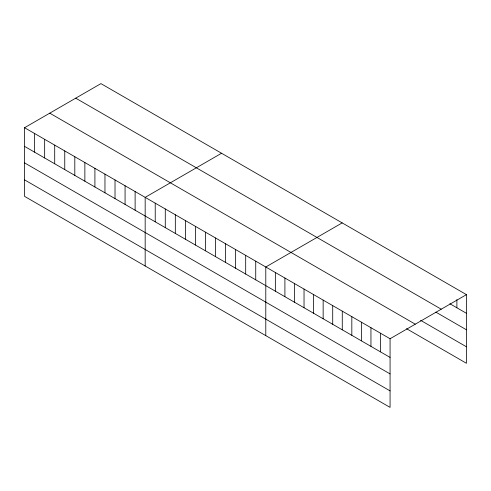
<?xml version="1.0" encoding="UTF-8"?>
<svg xmlns="http://www.w3.org/2000/svg" width="491" height="491" viewBox="0 0 491 491"><rect width="100%" height="100%" fill="white"/><g stroke="black" fill="none" stroke-linecap="round" stroke-linejoin="round"><path stroke-width="0.74" d="M24.55 127.715L390.069 338.741L390.069 407.383L24.55 196.357L24.55 127.715L100.931 83.617L466.45 294.643L466.45 363.285L406.542 328.7M221.551 153.253L145.17 197.351L145.17 265.993M342.172 222.896L265.791 266.994L265.791 335.635M390.069 338.741L466.45 294.643M449.879 303.739L466.45 313.307M75.724 98.169L441.243 309.195M435.861 312.135L466.45 329.799M420.566 320.298L466.45 346.793M49.757 113.163L415.276 324.189M24.55 146.373L390.069 357.405M24.55 162.871L390.069 373.897M24.55 179.859L390.069 390.891M456.888 299.578L456.888 307.789M380.507 333.223L380.507 351.887M370.95 327.706L370.95 346.364M361.388 322.188L361.388 340.846M351.826 316.664L351.826 335.328M342.27 311.147L342.27 329.811M332.708 305.629L332.708 324.287M323.152 300.111L323.152 318.769M313.589 294.588L313.589 313.252M304.033 289.07L304.033 307.734M294.471 283.553L294.471 302.21M284.909 278.035L284.909 296.693M275.353 272.511L275.353 291.175M255.737 261.187L255.737 279.852M245.69 255.388L245.69 274.046M235.637 249.581L235.637 268.246M225.584 243.781L225.584 262.44M215.531 237.975L215.531 256.64M205.484 232.175L205.484 250.833M195.43 226.369L195.43 245.034M185.377 220.569L185.377 239.227M175.324 214.763L175.324 233.428M165.277 208.957L165.277 227.621M155.224 203.157L155.224 221.815M135.117 191.551L135.117 210.209M125.07 185.745L125.07 204.409M115.017 179.945L115.017 198.603M104.964 174.139L104.964 192.803M94.91 168.339L94.91 186.997M84.863 162.533L84.863 181.197M74.81 156.733L74.81 175.391M64.757 150.927L64.757 169.591M54.704 145.121L54.704 163.785M44.656 139.321L44.656 157.979M34.603 133.515L34.603 152.179"/></g></svg>
